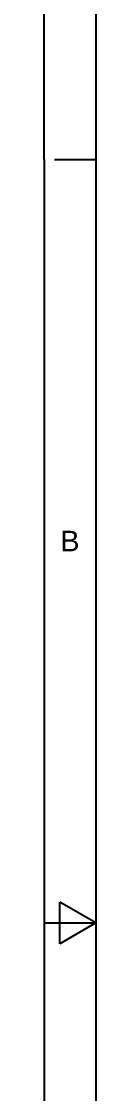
# Model space of a CAD drawing. Header units: millimetres. Extents: x -992 to 1678, y 128 to 1331.
# Drawn here: x -991.9 to -986.9, y 1165.8 to 1270.1 of the extents above; entities that cross this region are included whole.
import ezdxf

# ---------------------------------------------------------------- set-up
doc = ezdxf.new("R2010")
doc.units = ezdxf.units.MM
doc.layers.add('3', color=3, linetype='Continuous')
doc.styles.add('STYLE3', font='arial.ttf')

msp = doc.modelspace()

# ---------------------------------------------------------------- linework, layer by layer
at = {"layer": '3', "color": 0}
for p, q in [((-991.9486804, 1256.65667602), (-991.9486804, 1330.90667602)), ((-986.9486804, 1325.90667602), (-986.9486804, 1038.90667602)), ((-991.9486804, 1256.65667602), (-991.9486804, 1182.40667602)), ((-990.9486804, 1256.65667602), (-986.9486804, 1256.65667602)), ((-986.9486804, 1182.40667602), (-990.4486804, 1184.42740197)), ((-990.4486804, 1180.38595008), (-990.4486804, 1184.42740197)), ((-991.9486804, 1182.40667602), (-991.9486804, 1108.15667602)), ((-991.9486804, 1182.40667602), (-986.9486804, 1182.40667602)), ((-986.9486804, 1182.40667602), (-990.4486804, 1180.38595008))]:
    msp.add_line(p, q, dxfattribs=at)

# ---------------------------------------------------------------- texts
at = {"layer": '3', "color": 0, "style": 'STYLE3'}
msp.add_text('B', height=2, dxfattribs=at).set_placement((-990.38196423, 1218.55580182))

doc.saveas('drawing.dxf')
